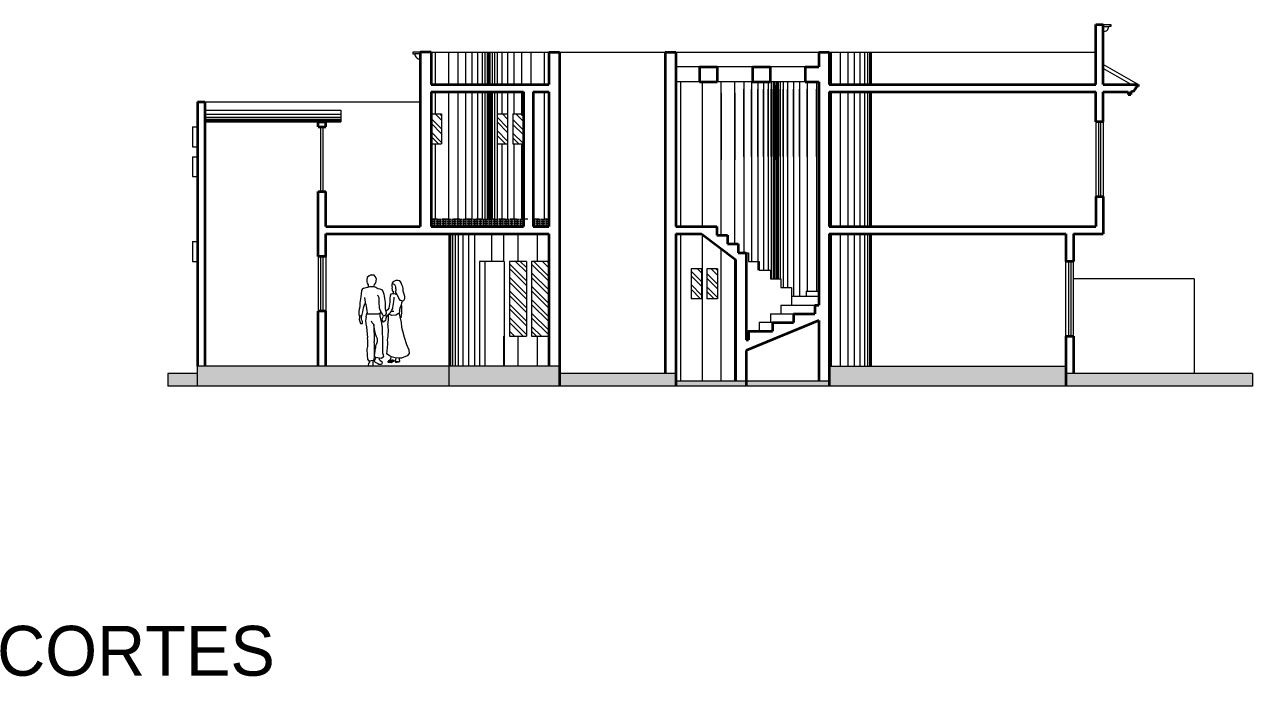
# Model space of a CAD drawing. Header units: millimetres. Extents: x 283.2 to 350.7, y 104.5 to 135.2.
# Drawn here: x 326.06 to 350.7, y 104.55 to 117.62 of the extents above; entities that cross this region are included whole.
import ezdxf

# ---------------------------------------------------------------- set-up
doc = ezdxf.new("R2010")
doc.units = ezdxf.units.MM
doc.linetypes.add('DASHED2', pattern=[9.525, 6.35, -3.175])
doc.layers.get('0').update_dxf_attribs({"lineweight": 0})
for name, color, linetype, lineweight in [('bajo', 5, 'Continuous', 13), ('carga', 6, 'Continuous', 35), ('niveles', 40, 'Continuous', 0), ('proyecciones', 202, 'DASHED2', 0), ('puertas y ventanas', 73, 'Continuous', 0)]:
    doc.layers.add(name, color=color, linetype=linetype, lineweight=lineweight)

# ---------------------------------------------------------------- blocks, each defined once
blk = doc.blocks.new('b pareja9')
for p, q in [((-0.101, 1.668), (-0.109, 1.621)), ((-0.068, 1.697), (-0.101, 1.668)), ((-0.031, 1.716), (-0.068, 1.697)), ((-0.031, 1.716), (0.02, 1.714)), ((0.051, 1.68), (0.02, 1.714)), ((0.064, 1.646), (0.051, 1.68)), ((0.064, 1.646), (0.062, 1.596)), ((-0.208, 1.415), (-0.22, 1.302)), ((-0.206, 1.433), (-0.208, 1.415)), ((-0.193, 1.451), (-0.206, 1.433)), ((-0.167, 1.465), (-0.193, 1.451)), ((-0.167, 1.465), (-0.125, 1.477)), ((-0.125, 1.477), (-0.088, 1.484)), ((-0.109, 1.621), (-0.107, 1.583)), ((-0.107, 1.583), (-0.101, 1.558)), ((-0.101, 1.558), (-0.087, 1.528)), ((-0.088, 1.484), (-0.052, 1.496)), ((-0.087, 1.528), (-0.082, 1.509)), ((-0.082, 1.509), (-0.087, 1.486)), ((-0.052, 1.496), (0.021, 1.496)), ((0.021, 1.496), (0.058, 1.484)), ((0.026, 1.502), (0.032, 1.541)), ((0.051, 1.563), (0.032, 1.541)), ((0.062, 1.596), (0.051, 1.563)), ((0.058, 1.484), (0.099, 1.459)), ((0.099, 1.459), (0.136, 1.453)), ((0.136, 1.453), (0.177, 1.434)), ((0.177, 1.434), (0.198, 1.391)), ((0.368, 1.566), (0.36, 1.528)), ((0.36, 1.528), (0.362, 1.5)), ((0.362, 1.5), (0.368, 1.486)), ((0.368, 1.486), (0.362, 1.456)), ((0.362, 1.456), (0.366, 1.447)), ((0.366, 1.447), (0.371, 1.413)), ((0.397, 1.59), (0.368, 1.566)), ((0.371, 1.413), (0.391, 1.4)), ((0.381, 1.547), (0.381, 1.578)), ((0.417, 1.528), (0.381, 1.547)), ((0.391, 1.4), (0.383, 1.36)), ((0.438, 1.609), (0.397, 1.59)), ((0.438, 1.49), (0.417, 1.528)), ((0.438, 1.453), (0.433, 1.38)), ((0.474, 1.609), (0.438, 1.609)), ((0.438, 1.453), (0.438, 1.49)), ((0.511, 1.603), (0.474, 1.609)), ((0.537, 1.566), (0.511, 1.603)), ((0.553, 1.528), (0.537, 1.566)), ((0.568, 1.49), (0.553, 1.528)), ((0.574, 1.453), (0.568, 1.49)), ((0.579, 1.409), (0.574, 1.453)), ((0.594, 1.353), (0.579, 1.409)), ((-0.234, 1.228), (-0.245, 1.19)), ((-0.245, 1.19), (-0.245, 1.109)), ((-0.22, 1.302), (-0.234, 1.228)), ((-0.157, 1.134), (-0.15, 1.171)), ((-0.15, 1.171), (-0.14, 1.183)), ((-0.135, 1.203), (-0.145, 1.29)), ((-0.13, 1.165), (-0.135, 1.203)), ((-0.13, 1.165), (-0.114, 1.082)), ((0.105, 1.321), (0.094, 1.327)), ((0.126, 1.284), (0.105, 1.321)), ((0.12, 1.203), (0.126, 1.24)), ((0.126, 1.165), (0.12, 1.203)), ((0.126, 1.24), (0.126, 1.284)), ((0.131, 1.127), (0.126, 1.165)), ((0.198, 1.391), (0.209, 1.353)), ((0.209, 1.353), (0.219, 1.315)), ((0.219, 1.315), (0.224, 1.271)), ((0.224, 1.271), (0.229, 1.234)), ((0.229, 1.234), (0.235, 1.197)), ((0.235, 1.197), (0.235, 1.072)), ((0.318, 1.165), (0.308, 1.09)), ((0.323, 1.203), (0.318, 1.165)), ((0.328, 1.315), (0.323, 1.278)), ((0.323, 1.278), (0.323, 1.203)), ((0.344, 1.353), (0.328, 1.315)), ((0.381, 1.359), (0.344, 1.353)), ((0.404, 1.36), (0.381, 1.357)), ((0.386, 1.132), (0.394, 1.173)), ((0.394, 1.173), (0.401, 1.213)), ((0.401, 1.213), (0.404, 1.26)), ((0.433, 1.353), (0.404, 1.36)), ((0.404, 1.26), (0.408, 1.295)), ((0.433, 1.38), (0.458, 1.345)), ((0.433, 1.353), (0.448, 1.353)), ((0.458, 1.345), (0.482, 1.303)), ((0.482, 1.303), (0.496, 1.26)), ((0.496, 1.26), (0.522, 1.234)), ((0.553, 1.228), (0.522, 1.234)), ((0.542, 1.152), (0.553, 1.19)), ((0.553, 1.228), (0.589, 1.234)), ((0.553, 1.19), (0.563, 1.228)), ((0.589, 1.234), (0.61, 1.271)), ((0.605, 1.309), (0.594, 1.353)), ((0.61, 1.271), (0.605, 1.309)), ((-0.255, 1.065), (-0.26, 1.027)), ((-0.26, 1.027), (-0.26, 0.952)), ((-0.26, 0.952), (-0.224, 0.94)), ((-0.245, 1.109), (-0.255, 1.065)), ((-0.255, 0.952), (-0.25, 0.915)), ((-0.224, 0.94), (-0.204, 0.945)), ((-0.213, 0.909), (-0.203, 0.946)), ((-0.204, 0.945), (-0.188, 1.015)), ((-0.203, 0.946), (-0.203, 0.952)), ((-0.188, 1.015), (-0.182, 1.053)), ((-0.182, 1.053), (-0.172, 1.096)), ((-0.172, 1.096), (-0.157, 1.134)), ((-0.125, 0.921), (-0.114, 0.959)), ((-0.114, 1.082), (-0.107, 1.035)), ((-0.114, 0.959), (-0.104, 1.002)), ((-0.088, 0.971), (-0.114, 0.965)), ((-0.107, 1.035), (-0.103, 1)), ((0.105, 0.971), (-0.088, 0.971)), ((0.141, 0.99), (0.105, 0.971)), ((0.131, 1.09), (0.131, 1.127)), ((0.141, 1.047), (0.131, 1.09)), ((0.167, 1.008), (0.141, 1.047)), ((0.146, 1.027), (0.141, 0.99)), ((0.145, 0.94), (0.142, 0.992)), ((0.156, 0.888), (0.145, 0.94)), ((0.183, 0.971), (0.167, 1.008)), ((0.203, 0.934), (0.183, 0.971)), ((0.183, 0.897), (0.203, 0.934)), ((0.246, 0.959), (0.203, 0.934)), ((0.235, 1.072), (0.246, 1.033)), ((0.24, 0.946), (0.277, 0.934)), ((0.253, 0.989), (0.244, 0.956)), ((0.282, 1.053), (0.246, 1.021)), ((0.246, 1.033), (0.253, 0.989)), ((0.261, 0.934), (0.251, 0.89)), ((0.277, 0.934), (0.308, 0.971)), ((0.308, 1.09), (0.282, 1.053)), ((0.297, 0.875), (0.301, 0.952)), ((0.308, 0.971), (0.334, 1.008)), ((0.36, 0.946), (0.324, 0.965)), ((0.334, 1.008), (0.36, 1.047)), ((0.36, 1.027), (0.354, 1.021)), ((0.36, 1.047), (0.382, 1.082)), ((0.402, 1.027), (0.36, 1.027)), ((0.438, 0.953), (0.36, 0.946)), ((0.382, 1.082), (0.384, 1.107)), ((0.384, 1.107), (0.386, 1.132)), ((0.49, 0.984), (0.438, 0.953)), ((0.506, 1.041), (0.503, 0.979)), ((0.503, 0.979), (0.516, 0.924)), ((0.506, 1.041), (0.527, 1.115)), ((0.527, 1.115), (0.542, 1.152)), ((0.543, 0.997), (0.532, 0.902)), ((0.543, 1.14), (0.543, 0.997)), ((-0.25, 0.915), (-0.255, 0.871)), ((-0.255, 0.871), (-0.245, 0.833)), ((-0.245, 0.833), (-0.229, 0.796)), ((-0.229, 0.796), (-0.193, 0.796)), ((-0.213, 0.871), (-0.213, 0.909)), ((-0.193, 0.833), (-0.213, 0.871)), ((-0.193, 0.796), (-0.193, 0.833)), ((-0.125, 0.921), (-0.137, 0.855)), ((-0.137, 0.855), (-0.127, 0.793)), ((-0.127, 0.793), (-0.113, 0.733)), ((-0.113, 0.733), (-0.099, 0.527)), ((-0.01, 0.809), (-0.02, 0.84)), ((0.026, 0.771), (-0.01, 0.809)), ((0.022, 0.774), (0.02, 0.666)), ((0.021, 0.759), (0.021, 0.771)), ((0.026, 0.734), (0.026, 0.771)), ((0.037, 0.696), (0.026, 0.734)), ((0.042, 0.658), (0.037, 0.696)), ((0.171, 0.806), (0.156, 0.888)), ((0.177, 0.74), (0.171, 0.806)), ((0.177, 0.858), (0.183, 0.897)), ((0.203, 0.821), (0.177, 0.858)), ((0.177, 0.74), (0.177, 0.59)), ((0.24, 0.852), (0.203, 0.821)), ((0.251, 0.89), (0.24, 0.852)), ((0.287, 0.765), (0.297, 0.875)), ((0.287, 0.765), (0.287, 0.728)), ((0.287, 0.728), (0.292, 0.677)), ((0.516, 0.924), (0.54, 0.817)), ((0.54, 0.817), (0.546, 0.73)), ((0.546, 0.73), (0.562, 0.659)), ((-0.094, 0.477), (-0.099, 0.527)), ((-0.094, 0.364), (-0.094, 0.477)), ((0.02, 0.666), (0.026, 0.579)), ((0.026, 0.579), (0.026, 0.459)), ((0.063, 0.584), (0.042, 0.658)), ((0.073, 0.546), (0.063, 0.584)), ((0.089, 0.508), (0.073, 0.546)), ((0.089, 0.459), (0.089, 0.508)), ((0.177, 0.59), (0.188, 0.552)), ((0.188, 0.477), (0.183, 0.44)), ((0.188, 0.552), (0.188, 0.477)), ((0.287, 0.558), (0.277, 0.483)), ((0.277, 0.483), (0.282, 0.446)), ((0.292, 0.64), (0.287, 0.596)), ((0.287, 0.596), (0.287, 0.558)), ((0.292, 0.677), (0.292, 0.64)), ((0.562, 0.659), (0.594, 0.542)), ((0.594, 0.542), (0.64, 0.404)), ((-0.104, 0.315), (-0.094, 0.364)), ((-0.104, 0.277), (-0.104, 0.315)), ((-0.099, 0.239), (-0.104, 0.277)), ((-0.099, 0.202), (-0.099, 0.239)), ((0.032, 0.415), (0.026, 0.459)), ((0.032, 0.364), (0.032, 0.415)), ((0.037, 0.327), (0.032, 0.364)), ((0.032, 0.196), (0.042, 0.233)), ((0.037, 0.214), (0.037, 0.327)), ((0.042, 0.233), (0.047, 0.271)), ((0.047, 0.308), (0.058, 0.346)), ((0.047, 0.271), (0.047, 0.308)), ((0.058, 0.346), (0.063, 0.383)), ((0.063, 0.383), (0.078, 0.421)), ((0.078, 0.421), (0.089, 0.459)), ((0.183, 0.44), (0.183, 0.364)), ((0.183, 0.364), (0.188, 0.327)), ((0.188, 0.327), (0.188, 0.245)), ((0.188, 0.245), (0.198, 0.208)), ((0.266, 0.277), (0.261, 0.227)), ((0.277, 0.352), (0.266, 0.277)), ((0.282, 0.402), (0.277, 0.352)), ((0.282, 0.446), (0.282, 0.402)), ((0.64, 0.404), (0.684, 0.303)), ((0.691, 0.232), (0.653, 0.19)), ((0.684, 0.303), (0.691, 0.232)), ((-0.088, 0.127), (-0.099, 0.202)), ((-0.068, 0.089), (-0.088, 0.127)), ((-0.079, 0.043), (-0.085, 0.008)), ((-0.085, 0.008), (-0.081, -0.003)), ((-0.062, 0.07), (-0.079, 0.043)), ((-0.031, 0.096), (-0.068, 0.089)), ((-0.055, 0.093), (-0.062, 0.07)), ((0.011, 0.102), (-0.031, 0.096)), ((-0.009, -0.003), (0.009, 0.003)), ((0.009, 0.082), (0.012, 0.1)), ((0.012, 0.056), (0.009, 0.082)), ((0.009, 0.003), (0.012, 0.017)), ((0.012, 0.017), (0.012, 0.056)), ((0.021, 0.096), (0.032, 0.171)), ((0.039, 0.114), (0.029, 0.084)), ((0.029, 0.084), (0.046, 0.068)), ((0.032, 0.171), (0.037, 0.214)), ((0.052, 0.158), (0.032, 0.196)), ((0.054, 0.136), (0.039, 0.114)), ((0.046, 0.068), (0.058, 0.064)), ((0.094, 0.152), (0.052, 0.158)), ((0.056, 0.155), (0.054, 0.136)), ((0.058, 0.064), (0.098, 0.043)), ((0.131, 0.146), (0.094, 0.152)), ((0.098, 0.043), (0.119, 0.029)), ((0.119, 0.029), (0.163, 0.031)), ((0.127, 0.127), (0.132, 0.145)), ((0.129, 0.109), (0.127, 0.127)), ((0.155, 0.088), (0.129, 0.109)), ((0.167, 0.14), (0.131, 0.146)), ((0.186, 0.061), (0.155, 0.088)), ((0.163, 0.031), (0.179, 0.036)), ((0.203, 0.171), (0.167, 0.14)), ((0.179, 0.036), (0.186, 0.061)), ((0.198, 0.208), (0.203, 0.171)), ((0.293, 0.209), (0.261, 0.227)), ((0.292, 0.059), (0.287, 0.075)), ((0.297, 0.088), (0.289, 0.075)), ((0.353, 0.056), (0.292, 0.059)), ((0.352, 0.168), (0.293, 0.209)), ((0.335, 0.084), (0.293, 0.059)), ((0.329, 0.114), (0.297, 0.088)), ((0.329, 0.114), (0.346, 0.136)), ((0.335, 0.084), (0.352, 0.112)), ((0.353, 0.092), (0.335, 0.073)), ((0.335, 0.073), (0.335, 0.084)), ((0.335, 0.073), (0.373, 0.073)), ((0.346, 0.136), (0.352, 0.165)), ((0.422, 0.151), (0.352, 0.168)), ((0.354, 0.112), (0.353, 0.092)), ((0.353, 0.092), (0.377, 0.092)), ((0.377, 0.073), (0.353, 0.056)), ((0.354, 0.112), (0.38, 0.114)), ((0.377, 0.092), (0.397, 0.083)), ((0.395, 0.081), (0.377, 0.073)), ((0.38, 0.114), (0.406, 0.108)), ((0.406, 0.108), (0.395, 0.081)), ((0.487, 0.144), (0.422, 0.151)), ((0.432, 0.114), (0.426, 0.081)), ((0.426, 0.081), (0.431, 0.065)), ((0.431, 0.065), (0.457, 0.065)), ((0.435, 0.149), (0.432, 0.114)), ((0.443, 0.078), (0.49, 0.08)), ((0.502, 0.066), (0.457, 0.065)), ((0.543, 0.144), (0.487, 0.144)), ((0.498, 0.144), (0.498, 0.121)), ((0.498, 0.121), (0.506, 0.084)), ((0.506, 0.084), (0.502, 0.066)), ((0.653, 0.19), (0.543, 0.144)), ((-0.081, -0.003), (-0.053, -0.006)), ((-0.053, -0.006), (-0.009, -0.003))]:
    blk.add_line(p, q)

msp = doc.modelspace()

# ---------------------------------------------------------------- hatches: boundary and pattern name
at = {"layer": 'carga'}
for points in [[(329.529, 110.371), (329.529, 110.621), (328.939, 110.621), (328.939, 110.371)], [(334.572, 110.371), (334.572, 110.771), (329.529, 110.771), (329.529, 110.371)], [(336.792, 110.771), (334.572, 110.771), (334.572, 110.371), (336.792, 110.371)], [(339.129, 110.371), (339.129, 110.621), (336.792, 110.621), (336.792, 110.371)], [(346.954, 110.771), (342.206, 110.771), (342.206, 110.371), (346.954, 110.371)], [(350.696, 110.621), (346.954, 110.621), (346.954, 110.371), (350.696, 110.371)], [(340.537, 110.471), (339.129, 110.471), (339.129, 110.371), (340.537, 110.371)], [(342.206, 110.471), (340.537, 110.471), (340.537, 110.371), (342.206, 110.371)]]:
    msp.add_hatch(color=256, dxfattribs=at).paths.add_polyline_path(points)
at = {"layer": 'niveles'}
h = msp.add_hatch(dxfattribs=at)
h.set_pattern_fill('STEEL', color=256, scale=0.06, angle=90, style=0)
h.set_pattern_definition([(135, (137.69867, 19.14183), (-0.13470384, -0.13470384), []), (135, (137.60342, 19.14183), (-0.13470384, -0.13470384), [])])
h.paths.add_polyline_path([(334.428, 115.828), (334.216, 115.828), (334.216, 115.228), (334.428, 115.228)])
h.paths.add_polyline_path([(335.752, 115.828), (335.54, 115.828), (335.54, 115.228), (335.752, 115.228)])
h.paths.add_polyline_path([(336.07, 115.828), (335.858, 115.828), (335.858, 115.228), (336.07, 115.228)])
h.paths.add_polyline_path([(336.129, 112.871), (335.788, 112.871), (335.788, 111.371), (336.129, 111.371)])
h.paths.add_polyline_path([(336.235, 111.371), (336.58, 111.371), (336.58, 112.871), (336.235, 112.871)])
h.paths.add_polyline_path([(339.434, 112.121), (339.645, 112.121), (339.645, 112.721), (339.434, 112.721)])
h.paths.add_polyline_path([(339.751, 112.121), (339.963, 112.121), (339.963, 112.721), (339.751, 112.721)])
h = msp.add_hatch(dxfattribs=at)
h.set_pattern_fill('BRASS', color=256, scale=0.009, angle=90, style=0)
h.set_pattern_definition([(90, (137.698665, 19.14183), (-0.05715, 3e-18), []), (90, (137.67009, 19.14183), (-0.05715, 3e-18), [0.028575, -0.0142875])])
h.paths.add_polyline_path([(336.07, 113.728), (334.216, 113.728), (334.216, 113.571), (336.07, 113.571)])
h.paths.add_polyline_path([(336.58, 113.728), (336.263, 113.728), (336.263, 113.571), (336.58, 113.571)])

# ---------------------------------------------------------------- linework, layer by layer
at = {"layer": 'bajo'}
for p, q in [((347.554, 115.671), (347.554, 114.171)), ((347.704, 115.671), (347.704, 114.171)), ((331.954, 112.971), (331.954, 111.871)), ((332.104, 112.971), (332.104, 111.871)), ((346.954, 111.371), (346.954, 112.871)), ((347.104, 111.371), (347.104, 112.871))]:
    msp.add_line(p, q, dxfattribs=at)
at = {"layer": 'carga'}
for p, q in [((347.554, 117.621), (347.704, 117.621)), ((347.554, 116.421), (347.554, 117.621)), ((347.704, 116.421), (347.704, 117.621)), ((334.001, 117.071), (334.001, 113.571)), ((334.216, 117.071), (334.001, 117.071)), ((334.216, 117.071), (334.216, 116.421)), ((336.58, 117.071), (336.58, 116.421)), ((336.58, 117.071), (336.792, 117.071)), ((336.792, 117.071), (336.792, 110.371)), ((338.917, 117.071), (338.917, 110.621)), ((338.917, 117.071), (339.129, 117.071)), ((339.129, 117.071), (339.129, 113.571)), ((341.994, 117.071), (342.206, 117.071)), ((341.994, 117.071), (341.994, 116.771)), ((342.206, 117.071), (342.206, 116.421)), ((339.603, 116.771), (339.957, 116.771)), ((339.603, 116.771), (339.603, 116.471)), ((339.957, 116.771), (339.957, 116.471)), ((340.664, 116.771), (340.664, 116.471)), ((340.664, 116.771), (341.018, 116.771)), ((341.018, 116.771), (341.018, 116.471)), ((341.725, 116.771), (341.725, 116.471)), ((341.725, 116.771), (341.994, 116.771)), ((334.216, 116.421), (336.58, 116.421)), ((339.603, 116.471), (339.957, 116.471)), ((340.664, 116.471), (341.018, 116.471)), ((341.725, 116.471), (341.994, 116.471)), ((341.994, 116.471), (341.994, 111.996)), ((342.206, 116.421), (347.554, 116.421)), ((347.704, 116.421), (348.404, 116.421)), ((348.255, 116.281), (348.255, 116.221)), ((348.404, 116.381), (348.364, 116.381)), ((348.404, 116.421), (348.404, 116.381)), ((329.529, 116.071), (329.679, 116.071)), ((329.529, 116.071), (329.529, 110.771)), ((329.679, 116.071), (329.679, 110.771)), ((334.216, 116.271), (336.07, 116.271)), ((334.216, 116.271), (334.216, 113.571)), ((336.07, 116.271), (336.07, 113.571)), ((336.263, 116.271), (336.58, 116.271)), ((336.263, 116.271), (336.263, 113.571)), ((336.58, 116.271), (336.58, 113.571)), ((342.206, 116.271), (347.554, 116.271)), ((342.206, 116.271), (342.206, 113.571)), ((347.554, 115.671), (347.554, 116.271)), ((347.704, 116.271), (348.205, 116.271)), ((347.704, 115.671), (347.704, 116.271)), ((348.205, 116.271), (348.205, 116.221)), ((348.205, 116.221), (348.255, 116.221)), ((331.954, 115.571), (331.954, 115.671)), ((331.954, 115.671), (332.104, 115.671)), ((331.954, 115.571), (332.104, 115.571)), ((332.104, 115.571), (332.104, 115.671)), ((347.704, 115.671), (347.554, 115.671)), ((331.954, 114.271), (332.104, 114.271)), ((331.954, 112.971), (331.954, 114.271)), ((332.104, 113.571), (332.104, 114.271)), ((347.554, 114.171), (347.704, 114.171)), ((347.554, 114.171), (347.554, 113.571)), ((347.704, 114.171), (347.704, 113.421)), ((332.104, 113.571), (334.001, 113.571)), ((334.216, 113.571), (336.07, 113.571)), ((336.263, 113.571), (336.58, 113.571)), ((339.129, 113.571), (339.953, 113.571)), ((339.953, 113.571), (339.953, 113.396)), ((342.206, 113.571), (347.554, 113.571)), ((332.104, 113.421), (336.58, 113.421)), ((332.104, 112.971), (332.104, 113.421)), ((336.58, 113.421), (336.58, 110.771)), ((339.129, 113.421), (339.129, 110.371)), ((339.129, 113.421), (339.64, 113.421)), ((339.64, 113.421), (340.325, 112.908)), ((339.953, 113.396), (340.165, 113.396)), ((340.165, 113.396), (340.165, 113.221)), ((342.206, 113.421), (342.206, 110.371)), ((342.206, 113.421), (346.954, 113.421)), ((346.954, 113.421), (346.954, 112.871)), ((347.104, 113.421), (347.704, 113.421)), ((347.104, 113.421), (347.104, 112.871)), ((340.165, 113.221), (340.377, 113.221)), ((340.377, 113.221), (340.377, 113.046)), ((332.104, 112.971), (331.954, 112.971)), ((340.325, 112.908), (340.325, 110.471)), ((340.377, 113.046), (340.537, 113.046)), ((340.537, 113.046), (340.537, 111.296)), ((347.104, 112.871), (346.954, 112.871)), ((331.954, 110.771), (331.954, 111.871)), ((332.104, 111.871), (331.954, 111.871)), ((332.104, 110.771), (332.104, 111.871)), ((341.914, 111.996), (341.914, 111.821)), ((341.914, 111.996), (341.994, 111.996)), ((341.994, 111.686), (340.537, 111.085)), ((341.065, 111.646), (341.065, 111.471)), ((341.065, 111.646), (341.49, 111.646)), ((341.49, 111.821), (341.49, 111.646)), ((341.49, 111.821), (341.914, 111.821)), ((341.994, 111.686), (341.994, 110.471)), ((340.589, 111.471), (341.065, 111.471)), ((340.589, 111.471), (340.589, 111.296)), ((346.954, 111.371), (346.954, 110.371)), ((346.954, 111.371), (347.104, 111.371)), ((347.104, 111.371), (347.104, 110.621)), ((340.537, 111.296), (340.589, 111.296)), ((340.537, 111.085), (340.537, 110.371))]:
    msp.add_line(p, q, dxfattribs=at)
msp.add_arc((348.263, 116.382), 0.101, 265.439, 359.4353, dxfattribs=at)
at = {"layer": 'niveles'}
for p, q in [((347.704, 117.621), (347.854, 117.621)), ((347.704, 117.621), (347.704, 117.441)), ((347.704, 117.581), (347.814, 117.581)), ((347.854, 117.581), (347.814, 117.581)), ((347.854, 117.621), (347.854, 117.581)), ((333.851, 117.071), (333.851, 117.031)), ((334.001, 117.071), (333.851, 117.071)), ((333.851, 117.031), (333.891, 117.031)), ((334.001, 117.031), (333.891, 117.031)), ((334.001, 117.031), (334.001, 116.891)), ((334.216, 117.071), (336.58, 117.071)), ((334.297, 117.071), (334.297, 116.421)), ((334.569, 117.071), (334.569, 116.421)), ((334.753, 117.071), (334.753, 116.421)), ((334.908, 117.071), (334.908, 116.421)), ((335.033, 117.071), (335.033, 116.421)), ((335.148, 117.071), (335.148, 116.421)), ((335.239, 117.071), (335.239, 116.421)), ((335.298, 117.071), (335.298, 116.421)), ((335.34, 117.071), (335.34, 116.421)), ((335.368, 117.071), (335.368, 116.421)), ((335.396, 117.071), (335.396, 116.421)), ((335.446, 117.071), (335.446, 116.421)), ((335.487, 117.071), (335.487, 116.421)), ((335.546, 117.071), (335.546, 116.421)), ((335.638, 117.071), (335.638, 116.421)), ((335.753, 117.071), (335.753, 116.421)), ((335.878, 117.071), (335.878, 116.421)), ((336.032, 117.071), (336.032, 116.421)), ((336.216, 117.071), (336.216, 116.421)), ((336.488, 117.071), (336.488, 116.421)), ((336.792, 117.071), (338.917, 117.071)), ((339.129, 117.071), (341.994, 117.071)), ((342.206, 117.071), (347.554, 117.071)), ((342.242, 117.071), (342.242, 116.421)), ((342.426, 117.071), (342.426, 116.421)), ((342.58, 117.071), (342.58, 116.421)), ((342.705, 117.071), (342.705, 116.421)), ((342.82, 117.071), (342.82, 116.421)), ((342.911, 117.071), (342.911, 116.421)), ((342.971, 117.071), (342.971, 116.421)), ((343.014, 117.071), (343.014, 116.421)), ((343.04, 117.071), (343.04, 116.421)), ((343.054, 116.421), (343.054, 117.071)), ((348.404, 116.421), (347.704, 116.821)), ((339.603, 116.771), (339.129, 116.771)), ((340.664, 116.771), (339.957, 116.771)), ((341.725, 116.771), (341.018, 116.771)), ((348.263, 116.421), (347.704, 116.741)), ((339.603, 116.471), (339.129, 116.471)), ((339.226, 113.571), (339.226, 116.471)), ((339.662, 113.571), (339.662, 116.471)), ((340.664, 116.471), (339.957, 116.471)), ((340.038, 113.396), (340.038, 116.471)), ((340.311, 113.221), (340.311, 116.471)), ((340.494, 116.471), (340.494, 113.046)), ((340.494, 114.975), (340.494, 116.325)), ((340.649, 116.471), (340.649, 112.871)), ((340.649, 114.975), (340.649, 116.325)), ((340.774, 116.471), (340.774, 112.696)), ((340.774, 114.975), (340.774, 116.325)), ((340.889, 116.471), (340.889, 112.696)), ((340.889, 114.975), (340.889, 116.325)), ((340.98, 116.471), (340.98, 112.696)), ((340.98, 114.975), (340.98, 116.325)), ((341.725, 116.471), (341.018, 116.471)), ((341.039, 116.471), (341.039, 112.521)), ((341.039, 114.975), (341.039, 116.325)), ((341.082, 116.471), (341.082, 112.521)), ((341.082, 114.975), (341.082, 116.325)), ((341.109, 112.521), (341.109, 116.471)), ((341.109, 116.405), (341.109, 114.905)), ((341.131, 116.471), (341.131, 112.521)), ((341.151, 116.471), (341.151, 112.521)), ((341.151, 114.825), (341.151, 116.325)), ((341.178, 116.471), (341.178, 112.521)), ((341.178, 114.975), (341.178, 116.325)), ((341.221, 116.471), (341.221, 112.521)), ((341.221, 114.975), (341.221, 116.325)), ((341.28, 116.471), (341.28, 112.346)), ((341.28, 114.975), (341.28, 116.325)), ((341.371, 116.471), (341.371, 112.346)), ((341.371, 114.975), (341.371, 116.325)), ((341.486, 116.471), (341.486, 112.171)), ((341.486, 114.975), (341.486, 116.325)), ((341.611, 116.471), (341.611, 112.171)), ((341.611, 114.975), (341.611, 116.325)), ((341.766, 116.471), (341.766, 112.271)), ((341.766, 114.975), (341.766, 116.325)), ((341.949, 116.471), (341.949, 112.271)), ((341.949, 114.975), (341.949, 116.325)), ((329.679, 116.071), (334.001, 116.071)), ((334.297, 116.271), (334.297, 115.828)), ((334.569, 116.271), (334.569, 113.728)), ((334.753, 116.271), (334.753, 113.728)), ((334.908, 116.271), (334.908, 113.728)), ((335.033, 116.271), (335.033, 113.728)), ((335.148, 116.271), (335.148, 113.728)), ((335.239, 116.271), (335.239, 113.728)), ((335.298, 116.271), (335.298, 113.728)), ((335.34, 116.271), (335.34, 113.728)), ((335.368, 116.271), (335.368, 113.728)), ((335.396, 116.271), (335.396, 113.728)), ((335.418, 116.271), (335.418, 113.728)), ((335.446, 116.271), (335.446, 113.728)), ((335.487, 116.271), (335.487, 113.728)), ((335.546, 116.271), (335.546, 115.828)), ((335.638, 116.271), (335.638, 115.828)), ((335.753, 116.271), (335.753, 113.728)), ((335.878, 116.271), (335.878, 115.828)), ((336.032, 116.271), (336.032, 115.828)), ((336.488, 116.271), (336.488, 113.728)), ((340.038, 116.255), (340.038, 114.905)), ((340.311, 116.255), (340.311, 114.905)), ((342.242, 116.271), (342.242, 113.571)), ((342.426, 116.271), (342.426, 113.571)), ((342.58, 116.271), (342.58, 113.571)), ((342.705, 116.271), (342.705, 113.571)), ((342.82, 116.271), (342.82, 113.571)), ((342.911, 116.271), (342.911, 113.571)), ((342.971, 116.271), (342.971, 113.571)), ((343.014, 116.271), (343.014, 113.571)), ((343.04, 116.271), (343.04, 113.571)), ((343.054, 113.571), (343.054, 116.271)), ((329.679, 115.904), (332.404, 115.904)), ((329.679, 115.823), (332.404, 115.823)), ((334.216, 115.828), (334.428, 115.828)), ((334.428, 115.828), (334.428, 115.228)), ((335.54, 115.828), (335.752, 115.828)), ((335.54, 115.828), (335.54, 115.228)), ((335.752, 115.828), (335.752, 115.228)), ((335.858, 115.828), (336.07, 115.828)), ((335.858, 115.828), (335.858, 115.228)), ((329.429, 115.571), (329.529, 115.571)), ((329.429, 115.571), (329.429, 115.171)), ((329.679, 115.766), (332.404, 115.766)), ((329.679, 115.724), (332.404, 115.724)), ((329.679, 115.699), (332.404, 115.699)), ((329.679, 115.685), (332.404, 115.685)), ((329.679, 115.671), (331.954, 115.671)), ((332.104, 115.671), (332.404, 115.671)), ((329.429, 115.171), (329.529, 115.171)), ((334.216, 115.228), (334.428, 115.228)), ((334.297, 115.228), (334.297, 113.728)), ((335.54, 115.228), (335.752, 115.228)), ((335.546, 115.228), (335.546, 113.728)), ((335.638, 115.228), (335.638, 113.728)), ((335.858, 115.228), (336.07, 115.228)), ((335.878, 115.228), (335.878, 113.728)), ((336.032, 115.228), (336.032, 113.728)), ((329.429, 114.971), (329.529, 114.971)), ((329.429, 114.971), (329.429, 114.571)), ((329.429, 114.571), (329.529, 114.571)), ((334.572, 113.421), (334.572, 110.371)), ((334.582, 113.421), (334.582, 110.776)), ((334.609, 113.421), (334.609, 110.776)), ((334.646, 113.421), (334.646, 110.776)), ((334.701, 113.421), (334.701, 110.776)), ((334.76, 113.421), (334.76, 110.776)), ((334.852, 113.421), (334.852, 110.776)), ((334.966, 113.421), (334.966, 110.776)), ((335.091, 113.421), (335.091, 110.776)), ((335.43, 113.421), (335.43, 112.871)), ((335.669, 113.421), (335.669, 112.871)), ((335.958, 113.421), (335.958, 112.871)), ((336.343, 113.421), (336.343, 112.871)), ((339.226, 110.471), (339.226, 113.421)), ((339.662, 110.466), (339.662, 113.421)), ((342.242, 113.421), (342.242, 110.771)), ((342.426, 113.421), (342.426, 110.771)), ((342.58, 113.421), (342.58, 110.771)), ((342.705, 113.421), (342.705, 110.771)), ((342.82, 113.421), (342.82, 110.771)), ((342.911, 113.421), (342.911, 110.771)), ((342.971, 113.421), (342.971, 110.771)), ((343.014, 113.421), (343.014, 110.771)), ((343.04, 113.421), (343.04, 110.771)), ((343.054, 110.771), (343.054, 113.421)), ((343.054, 110.771), (343.054, 113.421)), ((329.429, 113.271), (329.529, 113.271)), ((329.429, 113.271), (329.429, 112.871)), ((340.038, 110.484), (340.038, 113.123)), ((329.429, 112.871), (329.529, 112.871)), ((335.682, 112.871), (335.187, 112.871)), ((335.187, 112.871), (335.187, 110.771)), ((335.293, 112.871), (335.293, 110.771)), ((335.682, 112.871), (335.682, 110.771)), ((335.788, 112.871), (335.788, 111.371)), ((336.129, 112.871), (335.788, 112.871)), ((336.129, 112.871), (336.129, 111.371)), ((336.235, 112.871), (336.235, 111.371)), ((336.58, 112.871), (336.235, 112.871)), ((340.311, 110.466), (340.311, 112.919)), ((340.537, 113.046), (340.589, 113.046)), ((340.589, 113.046), (340.589, 112.871)), ((340.589, 112.871), (340.801, 112.871)), ((340.801, 112.871), (340.801, 112.696)), ((339.645, 112.721), (339.434, 112.721)), ((339.434, 112.721), (339.434, 112.121)), ((339.645, 112.721), (339.645, 112.121)), ((339.751, 112.721), (339.751, 112.121)), ((339.963, 112.721), (339.751, 112.721)), ((339.963, 112.721), (339.963, 112.121)), ((340.801, 112.696), (341.024, 112.696)), ((341.024, 112.696), (341.024, 112.521)), ((341.024, 112.521), (341.236, 112.521)), ((341.236, 112.521), (341.236, 112.346)), ((341.236, 112.346), (341.449, 112.346)), ((341.449, 112.346), (341.449, 111.996)), ((349.529, 112.521), (347.104, 112.521)), ((349.529, 112.521), (349.529, 110.621)), ((349.529, 112.521), (349.529, 110.621)), ((339.645, 112.121), (339.434, 112.121)), ((339.963, 112.121), (339.751, 112.121)), ((341.449, 112.171), (341.994, 112.171)), ((341.744, 112.271), (341.994, 112.271)), ((341.744, 112.271), (341.744, 112.171)), ((341.236, 111.996), (341.236, 111.821)), ((341.236, 111.996), (341.914, 111.996)), ((340.801, 111.646), (340.801, 111.471)), ((341.065, 111.646), (340.801, 111.646)), ((341.024, 111.821), (341.024, 111.646)), ((341.024, 111.821), (341.49, 111.821)), ((335.669, 111.371), (335.669, 110.776)), ((335.788, 111.371), (336.129, 111.371)), ((335.958, 111.371), (335.958, 110.776)), ((336.235, 111.371), (336.58, 111.371)), ((336.343, 111.371), (336.343, 110.776)), ((340.589, 111.471), (340.537, 111.471)), ((329.529, 110.621), (328.939, 110.621)), ((328.939, 110.621), (328.939, 110.371)), ((336.792, 110.771), (329.529, 110.771)), ((329.529, 110.371), (329.529, 110.771)), ((339.129, 110.621), (336.792, 110.621)), ((342.206, 110.771), (346.954, 110.771)), ((350.696, 110.621), (346.954, 110.621)), ((350.696, 110.621), (350.696, 110.371)), ((350.696, 110.371), (328.939, 110.371)), ((342.206, 110.471), (339.129, 110.471))]:
    msp.add_line(p, q, dxfattribs=at)
at = {"layer": 'niveles', "ltscale": 0.03}
msp.add_line((332.404, 115.904), (332.404, 115.671), dxfattribs=at)
at = {"layer": 'niveles'}
for centre, start, end in [((347.712, 117.582), 265.439, 359.4353), ((333.992, 117.032), 180.5647, 274.561)]:
    msp.add_arc(centre, 0.101, start, end, dxfattribs=at)
at = {"layer": 'proyecciones', "linetype": 'DASHED2', "ltscale": 0.02}
msp.add_line((334.216, 113.728), (336.58, 113.728), dxfattribs=at)
at = {"layer": 'puertas y ventanas'}
for p, q in [((332.007, 114.271), (332.007, 115.571)), ((332.051, 114.271), (332.051, 115.571)), ((347.607, 115.671), (347.607, 114.171)), ((347.651, 115.671), (347.651, 114.171)), ((332.007, 111.871), (332.007, 112.971)), ((332.051, 111.871), (332.051, 112.971)), ((347.007, 112.871), (347.007, 111.371)), ((347.051, 112.871), (347.051, 111.371))]:
    msp.add_line(p, q, dxfattribs=at)

# ---------------------------------------------------------------- block references
at = {"layer": 'niveles', "xscale": 1.062928155813324, "yscale": 1.062928155813324, "zscale": 1.062928155813324}
msp.add_blockref('b pareja9', (333.045, 110.778), dxfattribs=at)

# ---------------------------------------------------------------- texts
msp.add_text('CORTES', height=1).set_placement((325.51, 104.562))

doc.saveas('drawing.dxf')
